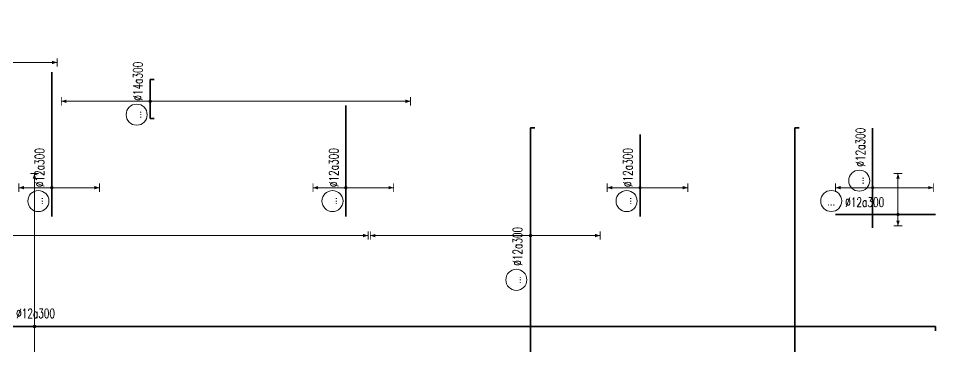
# Model space of a CAD drawing. Header units: millimetres. Extents: x 127300 to 589785, y -24728 to 44820.
# Drawn here: x 285855 to 318290, y 31355 to 42960 of the extents above; entities that cross this region are included whole.
import ezdxf
from ezdxf.enums import TextEntityAlignment as Align

# ---------------------------------------------------------------- set-up
doc = ezdxf.new("R2010")
doc.units = ezdxf.units.MM
doc.layers.get('0').update_dxf_attribs({"lineweight": 20})
for name, color, linetype, lineweight in [('NDC_S_DIM', 1, 'Continuous', 15), ('NDC_S_REBAR', 4, 'Continuous', 35), ('NDC_S_VN TEXT', 7, 'Continuous', 20)]:
    doc.layers.add(name, color=color, linetype=linetype, lineweight=lineweight)
doc.styles.add('ARIAL', font='arial.ttf', dxfattribs={"width": 0.7})
doc.styles.add('NDC_ROMANS', font='romans.shx', dxfattribs={"width": 0.7})

# ---------------------------------------------------------------- blocks, each defined once
blk = doc.blocks.new('*U46')
h = blk.add_hatch(color=6)
edge = h.paths.add_edge_path()
edge.add_arc((4.81, 0), 0.3, 0, 360)
at = {"layer": 'NDC_S_DIM', "color": 6}
for q in [(4.81, 100.13), (4.81, -100.21)]:
    blk.add_line((4.81, 0), q, dxfattribs=at)
for points in [[(3.81, 100.13, 0.2, 0.2, 0), (5.81, 100.13, 0, 0, 0)], [(3.81, -100.21, 0.2, 0.2, 0), (5.81, -100.21, 0, 0, 0)]]:
    blk.add_lwpolyline(points, format="xyseb", dxfattribs=at)
at = {"layer": 'NDC_S_DIM'}
blk.add_circle((-5.62, 3.36), 2.48, dxfattribs=at)
at = {"layer": 'NDC_S_DIM', "color": 6}
blk.add_circle((4.81, 0), 0.3, dxfattribs=at)
for points in [[(4.41, 98.93), (4.81, 100.13), (5.21, 98.93)], [(4.41, -99.01), (4.81, -100.21), (5.21, -99.01)]]:
    blk.add_solid(points, dxfattribs=at)
at = {"layer": 'NDC_S_REBAR'}
for p, q in [((0, 0), (-44.4, 0)), ((-44.4, 0), (-44.4, -1)), ((0, 0), (46.74, 0)), ((46.74, 0), (46.74, -1)), ((-44.4, -1), (-44.4, -1)), ((46.74, -1), (46.74, -1))]:
    blk.add_line(p, q, dxfattribs=at)
at = {"layer": 'NDC_S_VN TEXT', "style": 'ARIAL', "width": 0.7}
blk.add_attdef('KHT', text='', height=2.2, dxfattribs=at).set_placement((-5.62, 3.36), align=Align.MIDDLE_CENTER)
at = {"layer": 'NDC_S_VN TEXT', "color": 3, "style": 'NDC_ROMANS', "width": 0.7}
blk.add_attdef('DKT', (-2.32, 1.98), '', height=2.2, dxfattribs=at)
blk = doc.blocks.new('*U32')
h = blk.add_hatch(color=6)
edge = h.paths.add_edge_path()
edge.add_arc((-2.83, 0), 0.3, 0, 360)
at = {"layer": 'NDC_S_DIM', "color": 6}
for q in [(-2.83, 44.91), (-2.83, -32.95)]:
    blk.add_line((-2.83, 0), q, dxfattribs=at)
for points in [[(-3.83, 44.91, 0.2, 0.2, 0), (-1.83, 44.91, 0, 0, 0)], [(-3.83, -32.95, 0.2, 0.2, 0), (-1.83, -32.95, 0, 0, 0)]]:
    blk.add_lwpolyline(points, format="xyseb", dxfattribs=at)
at = {"layer": 'NDC_S_DIM'}
blk.add_circle((-5.98, 3.36), 2.48, dxfattribs=at)
at = {"layer": 'NDC_S_DIM', "color": 6}
blk.add_circle((-2.83, 0), 0.3, dxfattribs=at)
for points in [[(-3.23, 43.71), (-2.83, 44.91), (-2.43, 43.71)], [(-3.23, -31.75), (-2.83, -32.95), (-2.43, -31.75)]]:
    blk.add_solid(points, dxfattribs=at)
at = {"layer": 'NDC_S_REBAR'}
for p, q in [((0, 0), (-112.33, 0)), ((-112.33, 0), (-112.33, -1)), ((0, 0), (92.87, 0)), ((92.87, 0), (92.87, -1)), ((-112.33, -1), (-112.33, -1)), ((92.87, -1), (92.87, -1))]:
    blk.add_line(p, q, dxfattribs=at)
at = {"layer": 'NDC_S_VN TEXT', "style": 'ARIAL', "width": 0.7}
blk.add_attdef('KHT', text='', height=2.2, dxfattribs=at).set_placement((-5.98, 3.36), align=Align.MIDDLE_CENTER)
at = {"layer": 'NDC_S_VN TEXT', "color": 3, "style": 'NDC_ROMANS', "width": 0.7}
blk.add_attdef('DKT', (-2.68, 1.98), '', height=2.2, dxfattribs=at)
blk = doc.blocks.new('*U33')
h = blk.add_hatch(color=6)
edge = h.paths.add_edge_path()
edge.add_arc((-75.12, 0), 0.3, 0, 360)
at = {"layer": 'NDC_S_DIM', "color": 6}
for q in [(-75.12, 36.04), (-75.12, -24.63)]:
    blk.add_line((-75.12, 0), q, dxfattribs=at)
blk.add_lwpolyline([(-76.12, 36.04, 0.2, 0.2, 0), (-74.12, 36.04, 0, 0, 0)], format="xyseb", dxfattribs=at)
blk.add_circle((-75.12, 0), 0.3, dxfattribs=at)
blk.add_solid([(-75.52, 34.84), (-75.12, 36.04), (-74.72, 34.84)], dxfattribs=at)
at = {"layer": 'NDC_S_REBAR'}
for p, q in [((0, 0), (-294.29, 0)), ((0, 0), (137.31, 0)), ((137.31, 0), (137.31, -1)), ((137.31, -1), (137.31, -1))]:
    blk.add_line(p, q, dxfattribs=at)
at = {"layer": 'NDC_S_VN TEXT', "style": 'ARIAL', "width": 0.7}
blk.add_attdef('KHT', text='', height=2.2, dxfattribs=at).set_placement((-82.75, 3.36), align=Align.MIDDLE_CENTER)
at = {"layer": 'NDC_S_VN TEXT', "color": 3, "style": 'NDC_ROMANS', "width": 0.7}
blk.add_attdef('DKT', (-79.45, 1.98), '', height=2.2, dxfattribs=at)
blk = doc.blocks.new('*U52')
h = blk.add_hatch(color=6)
edge = h.paths.add_edge_path()
edge.add_arc((4.81, 0), 0.3, 0, 360)
at = {"layer": 'NDC_S_DIM', "color": 6}
for q in [(4.81, 37.78), (4.81, -16.39)]:
    blk.add_line((4.81, 0), q, dxfattribs=at)
for points in [[(3.81, 37.78, 0.2, 0.2, 0), (5.81, 37.78, 0, 0, 0)], [(3.81, -16.39, 0.2, 0.2, 0), (5.81, -16.39, 0, 0, 0)]]:
    blk.add_lwpolyline(points, format="xyseb", dxfattribs=at)
at = {"layer": 'NDC_S_DIM'}
blk.add_circle((-5.62, 3.36), 2.48, dxfattribs=at)
at = {"layer": 'NDC_S_DIM', "color": 6}
blk.add_circle((4.81, 0), 0.3, dxfattribs=at)
for points in [[(4.41, 36.58), (4.81, 37.78), (5.21, 36.58)], [(4.41, -15.19), (4.81, -16.39), (5.21, -15.19)]]:
    blk.add_solid(points, dxfattribs=at)
at = {"layer": 'NDC_S_REBAR'}
for p, q in [((0, 0), (-44.4, 0)), ((-44.4, 0), (-44.4, -1)), ((0, 0), (30.2, 0)), ((30.2, 0), (30.2, -1)), ((-44.4, -1), (-44.4, -1)), ((30.2, -1), (30.2, -1))]:
    blk.add_line(p, q, dxfattribs=at)
at = {"layer": 'NDC_S_VN TEXT', "style": 'ARIAL', "width": 0.7}
blk.add_attdef('KHT', text='', height=2.2, dxfattribs=at).set_placement((-5.62, 3.36), align=Align.MIDDLE_CENTER)
at = {"layer": 'NDC_S_VN TEXT', "color": 3, "style": 'NDC_ROMANS', "width": 0.7}
blk.add_attdef('DKT', (-2.32, 1.98), '', height=2.2, dxfattribs=at)
blk = doc.blocks.new('*U83')
h = blk.add_hatch(color=6)
edge = h.paths.add_edge_path()
edge.add_arc((-0.77, 0), 0.3, 0, 360)
at = {"layer": 'NDC_S_DIM', "color": 6}
for q in [(-0.77, 7.75), (-0.77, -11.25)]:
    blk.add_line((-0.77, 0), q, dxfattribs=at)
for points in [[(-1.77, 7.75, 0.2, 0.2, 0), (0.23, 7.75, 0, 0, 0)], [(-1.77, -11.25, 0.2, 0.2, 0), (0.23, -11.25, 0, 0, 0)]]:
    blk.add_lwpolyline(points, format="xyseb", dxfattribs=at)
at = {"layer": 'NDC_S_DIM'}
blk.add_circle((-3.93, 3.16), 2.48, dxfattribs=at)
at = {"layer": 'NDC_S_DIM', "color": 6}
blk.add_circle((-0.77, 0), 0.3, dxfattribs=at)
for points in [[(-1.17, 6.55), (-0.77, 7.75), (-0.37, 6.55)], [(-1.17, -10.05), (-0.77, -11.25), (-0.37, -10.05)]]:
    blk.add_solid(points, dxfattribs=at)
at = {"layer": 'NDC_S_REBAR'}
for p, q in [((0, 0), (-7.6, 0)), ((-7.6, 0), (-7.6, 0)), ((0, 0), (11.73, 0)), ((11.73, 0), (11.73, 0)), ((11.73, 0), (11.73, 0)), ((-7.6, 0), (-7.6, 0))]:
    blk.add_line(p, q, dxfattribs=at)
at = {"layer": 'NDC_S_VN TEXT', "style": 'ARIAL', "width": 0.7}
blk.add_attdef('KHT', text='', height=2.2, dxfattribs=at).set_placement((-3.93, 3.16), align=Align.MIDDLE_CENTER)
at = {"layer": 'NDC_S_VN TEXT', "color": 3, "style": 'NDC_ROMANS', "width": 0.7}
blk.add_attdef('DKT', (-0.63, 1.78), '', height=2.2, dxfattribs=at)
blk = doc.blocks.new('*U77')
h = blk.add_hatch(color=6)
edge = h.paths.add_edge_path()
edge.add_arc((-0.77, 0), 0.3, 0, 360)
at = {"layer": 'NDC_S_DIM', "color": 6}
for q in [(-0.77, 8.75), (-0.77, -14.29)]:
    blk.add_line((-0.77, 0), q, dxfattribs=at)
for points in [[(-1.77, 8.75, 0.2, 0.2, 0), (0.23, 8.75, 0, 0, 0)], [(-1.77, -14.29, 0.2, 0.2, 0), (0.23, -14.29, 0, 0, 0)]]:
    blk.add_lwpolyline(points, format="xyseb", dxfattribs=at)
at = {"layer": 'NDC_S_DIM'}
blk.add_circle((0.88, 3.16), 2.48, dxfattribs=at)
at = {"layer": 'NDC_S_DIM', "color": 6}
blk.add_circle((-0.77, 0), 0.3, dxfattribs=at)
for points in [[(-1.17, 7.55), (-0.77, 8.75), (-0.37, 7.55)], [(-1.17, -13.09), (-0.77, -14.29), (-0.37, -13.09)]]:
    blk.add_solid(points, dxfattribs=at)
at = {"layer": 'NDC_S_REBAR'}
for p, q in [((0, 0), (-10.27, 0)), ((-10.27, 0), (-10.27, 0)), ((0, 0), (13.26, 0)), ((13.26, 0), (13.26, 0)), ((13.26, 0), (13.26, 0)), ((-10.27, 0), (-10.27, 0))]:
    blk.add_line(p, q, dxfattribs=at)
at = {"layer": 'NDC_S_VN TEXT', "style": 'ARIAL', "width": 0.7}
blk.add_attdef('KHT', text='', height=2.2, dxfattribs=at).set_placement((0.88, 3.16), align=Align.MIDDLE_CENTER)
at = {"layer": 'NDC_S_VN TEXT', "color": 3, "style": 'NDC_ROMANS', "width": 0.7}
blk.add_attdef('DKT', (4.18, 1.78), '', height=2.2, dxfattribs=at)
blk = doc.blocks.new('*U81')
h = blk.add_hatch(color=6)
edge = h.paths.add_edge_path()
edge.add_arc((4.45, 0), 0.3, 0, 360)
at = {"layer": 'NDC_S_DIM', "color": 6}
for q in [(4.45, 9.63), (4.45, -2.7)]:
    blk.add_line((4.45, 0), q, dxfattribs=at)
for points in [[(3.45, 9.63, 0.2, 0.2, 0), (5.45, 9.63, 0, 0, 0)], [(3.45, -2.7, 0.2, 0.2, 0), (5.45, -2.7, 0, 0, 0)]]:
    blk.add_lwpolyline(points, format="xyseb", dxfattribs=at)
at = {"layer": 'NDC_S_DIM'}
blk.add_circle((-11.28, 3.16), 2.48, dxfattribs=at)
at = {"layer": 'NDC_S_DIM', "color": 6}
blk.add_circle((4.45, 0), 0.3, dxfattribs=at)
for points in [[(4.05, 8.43), (4.45, 9.63), (4.85, 8.43)], [(4.05, -1.5), (4.45, -2.7), (4.85, -1.5)]]:
    blk.add_solid(points, dxfattribs=at)
at = {"layer": 'NDC_S_REBAR'}
for p, q in [((0, 0), (-10.27, 0)), ((-10.27, 0), (-10.27, 0)), ((0, 0), (13.26, 0)), ((13.26, 0), (13.26, 0)), ((13.26, 0), (13.26, 0)), ((-10.27, 0), (-10.27, 0))]:
    blk.add_line(p, q, dxfattribs=at)
at = {"layer": 'NDC_S_VN TEXT', "style": 'ARIAL', "width": 0.7}
blk.add_attdef('KHT', text='', height=2.2, dxfattribs=at).set_placement((-11.28, 3.16), align=Align.MIDDLE_CENTER)
at = {"layer": 'NDC_S_VN TEXT', "color": 3, "style": 'NDC_ROMANS', "width": 0.7}
blk.add_attdef('DKT', (-7.98, 1.78), '', height=2.2, dxfattribs=at)
blk = doc.blocks.new('*U82')
h = blk.add_hatch(color=6)
edge = h.paths.add_edge_path()
edge.add_arc((-0.77, 0), 0.3, 0, 360)
at = {"layer": 'NDC_S_DIM', "color": 6}
for q in [(-0.77, 7.75), (-0.77, -11.25)]:
    blk.add_line((-0.77, 0), q, dxfattribs=at)
for points in [[(-1.77, 7.75, 0.2, 0.2, 0), (0.23, 7.75, 0, 0, 0)], [(-1.77, -11.25, 0.2, 0.2, 0), (0.23, -11.25, 0, 0, 0)]]:
    blk.add_lwpolyline(points, format="xyseb", dxfattribs=at)
at = {"layer": 'NDC_S_DIM'}
blk.add_circle((-3.93, 3.16), 2.48, dxfattribs=at)
at = {"layer": 'NDC_S_DIM', "color": 6}
blk.add_circle((-0.77, 0), 0.3, dxfattribs=at)
for points in [[(-1.17, 6.55), (-0.77, 7.75), (-0.37, 6.55)], [(-1.17, -10.05), (-0.77, -11.25), (-0.37, -10.05)]]:
    blk.add_solid(points, dxfattribs=at)
at = {"layer": 'NDC_S_REBAR'}
for p, q in [((0, 0), (-7.6, 0)), ((-7.6, 0), (-7.6, 0)), ((0, 0), (18.63, 0)), ((18.63, 0), (18.63, 0)), ((18.63, 0), (18.63, 0)), ((-7.6, 0), (-7.6, 0))]:
    blk.add_line(p, q, dxfattribs=at)
at = {"layer": 'NDC_S_VN TEXT', "style": 'ARIAL', "width": 0.7}
blk.add_attdef('KHT', text='', height=2.2, dxfattribs=at).set_placement((-3.93, 3.16), align=Align.MIDDLE_CENTER)
at = {"layer": 'NDC_S_VN TEXT', "color": 3, "style": 'NDC_ROMANS', "width": 0.7}
blk.add_attdef('DKT', (-0.63, 1.78), '', height=2.2, dxfattribs=at)
blk = doc.blocks.new('*U78')
h = blk.add_hatch(color=6)
edge = h.paths.add_edge_path()
edge.add_arc((-0.77, 0), 0.3, 0, 360)
at = {"layer": 'NDC_S_DIM', "color": 6}
for q in [(-0.77, 7.75), (-0.77, -11.25)]:
    blk.add_line((-0.77, 0), q, dxfattribs=at)
for points in [[(-1.77, 7.75, 0.2, 0.2, 0), (0.23, 7.75, 0, 0, 0)], [(-1.77, -11.25, 0.2, 0.2, 0), (0.23, -11.25, 0, 0, 0)]]:
    blk.add_lwpolyline(points, format="xyseb", dxfattribs=at)
at = {"layer": 'NDC_S_DIM'}
blk.add_circle((-3.93, 3.16), 2.48, dxfattribs=at)
at = {"layer": 'NDC_S_DIM', "color": 6}
blk.add_circle((-0.77, 0), 0.3, dxfattribs=at)
for points in [[(-1.17, 6.55), (-0.77, 7.75), (-0.37, 6.55)], [(-1.17, -10.05), (-0.77, -11.25), (-0.37, -10.05)]]:
    blk.add_solid(points, dxfattribs=at)
at = {"layer": 'NDC_S_REBAR'}
for p, q in [((0, 0), (-7.6, 0)), ((-7.6, 0), (-7.6, 0)), ((0, 0), (26.42, 0)), ((26.42, 0), (26.42, 0)), ((26.42, 0), (26.42, 0)), ((-7.6, 0), (-7.6, 0))]:
    blk.add_line(p, q, dxfattribs=at)
at = {"layer": 'NDC_S_VN TEXT', "style": 'ARIAL', "width": 0.7}
blk.add_attdef('KHT', text='', height=2.2, dxfattribs=at).set_placement((-3.93, 3.16), align=Align.MIDDLE_CENTER)
at = {"layer": 'NDC_S_VN TEXT', "color": 3, "style": 'NDC_ROMANS', "width": 0.7}
blk.add_attdef('DKT', (-0.63, 1.78), '', height=2.2, dxfattribs=at)
blk = doc.blocks.new('*U169')
h = blk.add_hatch(color=6)
edge = h.paths.add_edge_path()
edge.add_arc((-0.77, 0), 0.3, 0, 360)
at = {"layer": 'NDC_S_DIM', "color": 6}
for q in [(-0.77, 97.95), (-0.77, -116.62)]:
    blk.add_line((-0.77, 0), q, dxfattribs=at)
for points in [[(-1.77, 97.95, 0.2, 0.2, 0), (0.23, 97.95, 0, 0, 0)], [(-1.77, -116.62, 0.2, 0.2, 0), (0.23, -116.62, 0, 0, 0)]]:
    blk.add_lwpolyline(points, format="xyseb", dxfattribs=at)
at = {"layer": 'NDC_S_DIM'}
blk.add_circle((-3.93, 3.16), 2.48, dxfattribs=at)
at = {"layer": 'NDC_S_DIM', "color": 6}
blk.add_circle((-0.77, 0), 0.3, dxfattribs=at)
for points in [[(-1.17, 96.75), (-0.77, 97.95), (-0.37, 96.75)], [(-1.17, -115.42), (-0.77, -116.62), (-0.37, -115.42)]]:
    blk.add_solid(points, dxfattribs=at)
at = {"layer": 'NDC_S_REBAR'}
for p, q in [((0, 0), (-4.79, 0)), ((-4.79, 0), (-4.79, -1)), ((0, 0), (9.63, 0)), ((9.63, 0), (9.63, -1)), ((-4.79, -1), (-4.79, -1)), ((9.63, -1), (9.63, -1))]:
    blk.add_line(p, q, dxfattribs=at)
at = {"layer": 'NDC_S_VN TEXT', "style": 'ARIAL', "width": 0.7}
blk.add_attdef('KHT', text='', height=2.2, dxfattribs=at).set_placement((-3.93, 3.16), align=Align.MIDDLE_CENTER)
at = {"layer": 'NDC_S_VN TEXT', "color": 3, "style": 'NDC_ROMANS', "width": 0.7}
blk.add_attdef('DKT', (-0.63, 1.78), '', height=2.2, dxfattribs=at)
blk = doc.blocks.new('*U170')
h = blk.add_hatch(color=6)
edge = h.paths.add_edge_path()
edge.add_arc((-0.77, 0), 0.3, 0, 360)
at = {"layer": 'NDC_S_DIM', "color": 6}
for q in [(-0.77, 20.92), (-0.77, -61.39)]:
    blk.add_line((-0.77, 0), q, dxfattribs=at)
for points in [[(-1.77, 20.92, 0.2, 0.2, 0), (0.23, 20.92, 0, 0, 0)], [(-1.77, -61.39, 0.2, 0.2, 0), (0.23, -61.39, 0, 0, 0)]]:
    blk.add_lwpolyline(points, format="xyseb", dxfattribs=at)
at = {"layer": 'NDC_S_DIM'}
blk.add_circle((-3.93, 3.16), 2.48, dxfattribs=at)
at = {"layer": 'NDC_S_DIM', "color": 6}
blk.add_circle((-0.77, 0), 0.3, dxfattribs=at)
for points in [[(-1.17, 19.72), (-0.77, 20.92), (-0.37, 19.72)], [(-1.17, -60.19), (-0.77, -61.39), (-0.37, -60.19)]]:
    blk.add_solid(points, dxfattribs=at)
at = {"layer": 'NDC_S_REBAR'}
for p, q in [((0, 0), (-4.79, 0)), ((-4.79, 0), (-4.79, -1)), ((0, 0), (4.37, 0)), ((4.37, 0), (4.37, -1)), ((-4.79, -1), (-4.79, -1)), ((4.37, -1), (4.37, -1))]:
    blk.add_line(p, q, dxfattribs=at)
at = {"layer": 'NDC_S_VN TEXT', "style": 'ARIAL', "width": 0.7}
blk.add_attdef('KHT', text='', height=2.2, dxfattribs=at).set_placement((-3.93, 3.16), align=Align.MIDDLE_CENTER)
at = {"layer": 'NDC_S_VN TEXT', "color": 3, "style": 'NDC_ROMANS', "width": 0.7}
blk.add_attdef('DKT', (-0.63, 1.78), '', height=2.2, dxfattribs=at)

msp = doc.modelspace()

# ---------------------------------------------------------------- block references
at = {"layer": 'NDC_S_REBAR', "xscale": 150, "yscale": 150, "zscale": 150, "rotation": 90}
for name, p, values in [('*U169', (269732, 41516), {'KHT': '...', 'DKT': '%%c14a300'}), ('*U46', (283194, 34560), {'KHT': '...', 'DKT': '%%c12a300'}), ('*U170', (290513, 40144), {'KHT': '...', 'DKT': '%%c14a300'}), ('*U78', (287037, 37090), {'KHT': '...', 'DKT': '%%c12a300'}), ('*U82', (297437, 37090), {'KHT': '...', 'DKT': '%%c12a300'}), ('*U52', (303967, 34560), {'KHT': '...', 'DKT': '%%c12a300'}), ('*U32', (313312, 25159), {'KHT': '...', 'DKT': '%%c12a300'}), ('*U77', (316062, 37090), {'KHT': '...', 'DKT': '%%c12a300'}), ('*U83', (307837, 37090), {'KHT': '...', 'DKT': '%%c12a300'})]:
    msp.add_blockref(name, p, dxfattribs=at).add_auto_attribs(values)
at = {"layer": 'NDC_S_REBAR'}
ref = msp.add_blockref('*U33', (297693, 32069), dxfattribs=dict(at, xscale=150, yscale=150, zscale=150))
ref.add_attrib('DKT', '%%c12a300', (285776, 32366), dxfattribs={"layer": 'NDC_S_VN TEXT', "color": 3, "height": 330, "style": 'NDC_ROMANS', "width": 0.7})
at = {"layer": 'NDC_S_REBAR', "xscale": 150, "yscale": 150, "zscale": 150}
msp.add_blockref('*U81', (316290, 36030), dxfattribs=at).add_auto_attribs({'KHT': '...', 'DKT': '%%c12a300'})

doc.saveas('drawing.dxf')
